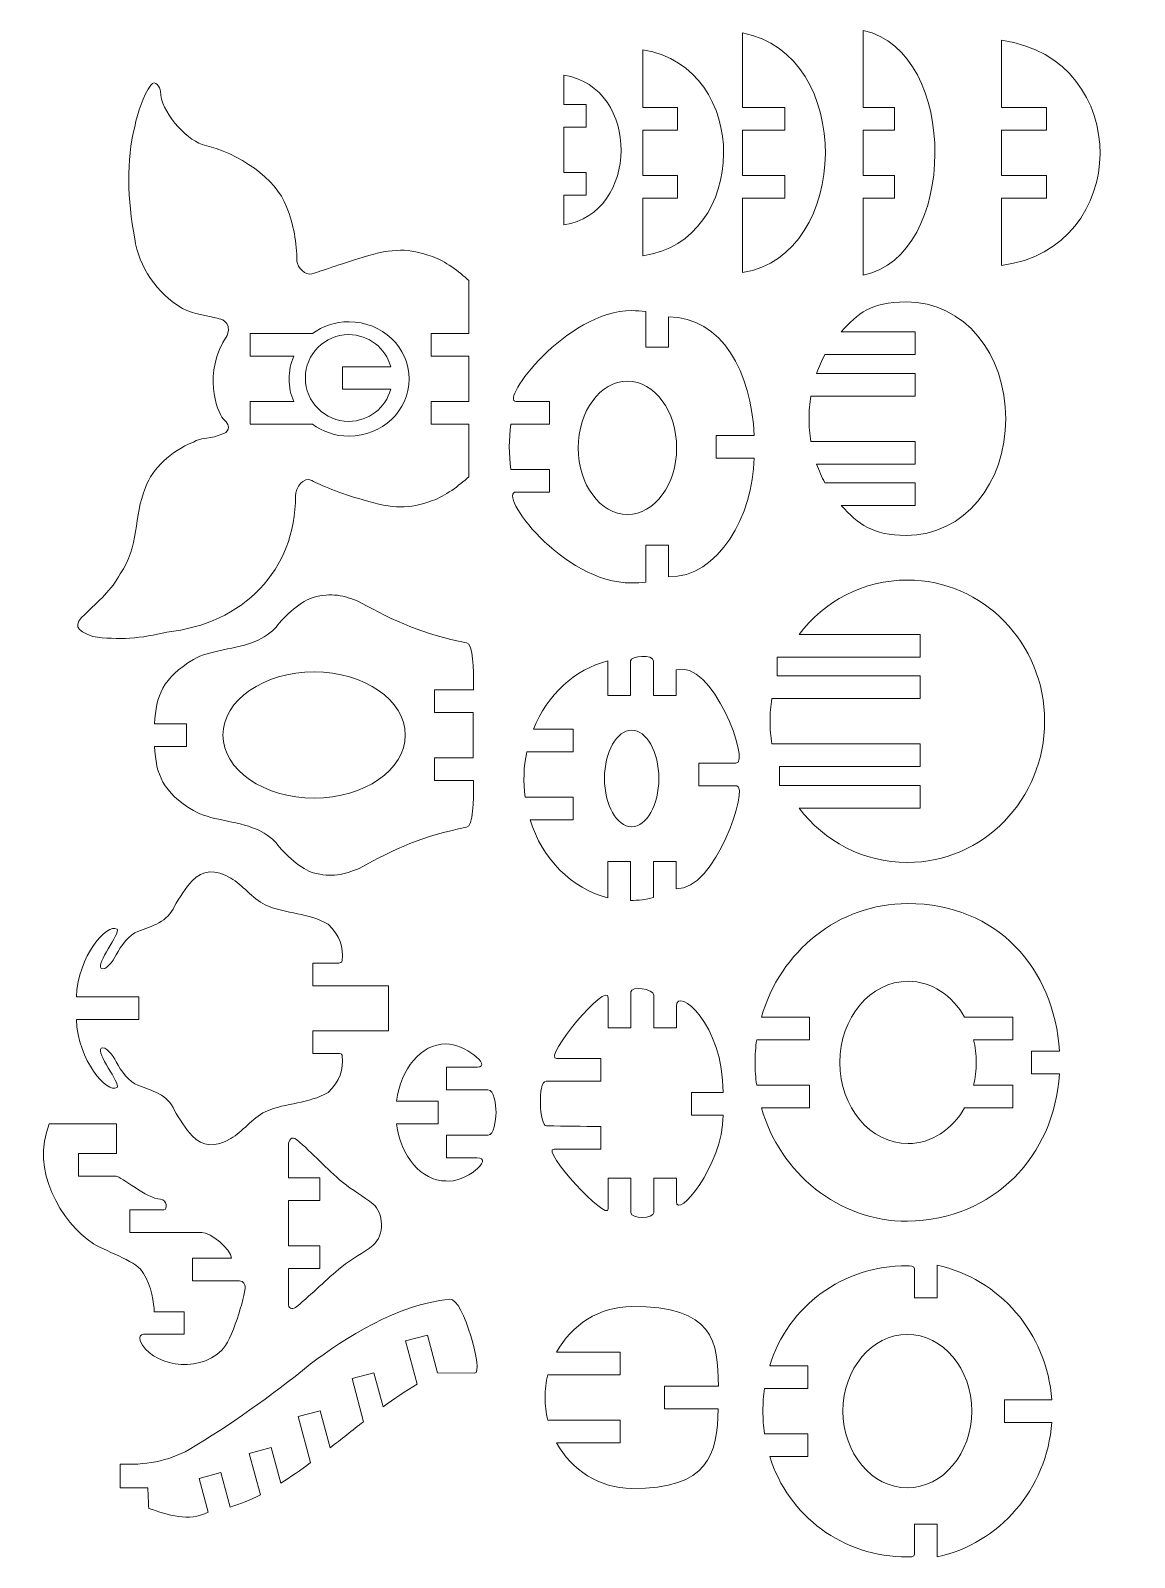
# Model space of a CAD drawing. Header units: inches. Extents: x 53 to 248, y 190 to 460.
import ezdxf

# ---------------------------------------------------------------- set-up
doc = ezdxf.new("R2010")
doc.units = ezdxf.units.IN
doc.header["$MEASUREMENT"] = 0
doc.layers.add('Capa 1', color=7, linetype='Continuous')

msp = doc.modelspace()

# ---------------------------------------------------------------- linework, layer by layer
at = {"layer": 'Capa 1', "lineweight": 20}
for points, knots in [([(178.5, 416.8), (197.77, 419.9), (198.25, 455.54), (178.5, 459.12), (178.5, 459.12), (178.5, 445.95), (178.5, 445.95), (178.5, 445.95), (185.96, 445.95), (185.96, 445.95), (185.96, 445.95), (185.96, 441.95), (185.96, 441.95), (185.96, 441.95), (178.5, 441.95), (178.5, 441.95), (178.5, 441.95), (178.5, 433.96), (178.5, 433.96), (178.5, 433.96), (185.96, 433.96), (185.96, 433.96), (185.96, 433.96), (185.96, 429.96), (185.96, 429.96), (185.96, 429.96), (178.5, 429.96), (178.5, 429.96), (178.5, 429.96), (178.5, 416.8), (178.5, 416.8), (178.5, 416.8), (178.5, 416.8), (178.5, 416.8)], [0, 0, 0, 0, 1, 1, 1, 2, 2, 2, 3, 3, 3, 4, 4, 4, 5, 5, 5, 6, 6, 6, 7, 7, 7, 8, 8, 8, 9, 9, 9, 10, 10, 10, 11, 11, 11, 11]), ([(199.83, 416.37), (216.49, 419.54), (216.9, 455.9), (199.83, 459.55), (199.83, 459.55), (199.83, 445.95), (199.83, 445.95), (199.83, 445.95), (205.32, 445.95), (205.32, 445.95), (205.32, 445.95), (205.32, 441.95), (205.32, 441.95), (205.32, 441.95), (199.83, 441.95), (199.83, 441.95), (199.83, 441.95), (199.83, 433.96), (199.83, 433.96), (199.83, 433.96), (205.32, 433.96), (205.32, 433.96), (205.32, 433.96), (205.32, 429.96), (205.32, 429.96), (205.32, 429.96), (199.83, 429.96), (199.83, 429.96), (199.83, 429.96), (199.83, 416.37), (199.83, 416.37), (199.83, 416.37), (199.83, 416.37), (199.83, 416.37)], [0, 0, 0, 0, 1, 1, 1, 2, 2, 2, 3, 3, 3, 4, 4, 4, 5, 5, 5, 6, 6, 6, 7, 7, 7, 8, 8, 8, 9, 9, 9, 10, 10, 10, 11, 11, 11, 11]), ([(160.93, 419.77), (179.63, 422.34), (180.2, 453.07), (160.93, 456.14), (160.93, 456.14), (160.93, 445.95), (160.93, 445.95), (160.93, 445.95), (167.02, 445.95), (167.02, 445.95), (167.02, 445.95), (167.02, 441.95), (167.02, 441.95), (167.02, 441.95), (160.93, 441.95), (160.93, 441.95), (160.93, 441.95), (160.93, 433.96), (160.93, 433.96), (160.93, 433.96), (167.02, 433.96), (167.02, 433.96), (167.02, 433.96), (167.02, 429.96), (167.02, 429.96), (167.02, 429.96), (160.93, 429.96), (160.93, 429.96), (160.93, 429.96), (160.93, 419.77), (160.93, 419.77), (160.93, 419.77), (160.93, 419.77), (160.93, 419.77)], [0, 0, 0, 0, 1, 1, 1, 2, 2, 2, 3, 3, 3, 4, 4, 4, 5, 5, 5, 6, 6, 6, 7, 7, 7, 8, 8, 8, 9, 9, 9, 10, 10, 10, 11, 11, 11, 11]), ([(224.25, 418.07), (247.12, 420.99), (247.69, 454.48), (224.25, 457.84), (224.25, 457.84), (224.25, 445.96), (224.25, 445.96), (224.25, 445.96), (232.17, 445.96), (232.17, 445.96), (232.17, 445.96), (232.17, 441.96), (232.17, 441.96), (232.17, 441.96), (224.25, 441.96), (224.25, 441.96), (224.25, 441.96), (224.25, 433.95), (224.25, 433.95), (224.25, 433.95), (232.17, 433.95), (232.17, 433.95), (232.17, 433.95), (232.17, 429.95), (232.17, 429.95), (232.17, 429.95), (224.25, 429.95), (224.25, 429.95), (224.25, 429.95), (224.25, 418.07), (224.25, 418.07), (224.25, 418.07), (224.25, 418.07), (224.25, 418.07)], [0, 0, 0, 0, 1, 1, 1, 2, 2, 2, 3, 3, 3, 4, 4, 4, 5, 5, 5, 6, 6, 6, 7, 7, 7, 8, 8, 8, 9, 9, 9, 10, 10, 10, 11, 11, 11, 11]), ([(99.87, 418.8), (99.89, 417.72), (101.46, 416.22), (102.47, 416.55), (103.88, 416.98), (107.46, 418.27), (111.54, 419.51), (116.98, 421.17), (119.56, 421.1), (123.77, 419.63), (125.99, 418.85), (128.51, 416.98), (130.2, 415.4), (130.2, 412.63), (130.2, 409.86), (130.2, 407.09), (130.2, 407.09), (130.2, 406.01), (130.2, 406.01), (130.2, 406.01), (123.53, 406.01), (123.53, 406.01), (123.53, 406.01), (123.53, 402.01), (123.53, 402.01), (123.53, 402.01), (130.2, 402.01), (130.2, 402.01), (130.2, 402.01), (130.2, 394.01), (130.2, 394.01), (130.2, 394.01), (123.53, 394.01), (123.53, 394.01), (123.53, 394.01), (123.53, 390.01), (123.53, 390.01), (123.53, 390.01), (130.2, 390.01), (130.2, 390.01), (130.2, 390.01), (130.2, 389.06), (130.2, 389.06), (130.2, 386.29), (130.2, 383.52), (130.2, 380.75), (128.51, 379.17), (125.99, 377.3), (123.77, 376.52), (119.56, 375.05), (116.99, 375.01), (111.54, 376.64), (107.48, 377.86), (103.98, 379.22), (102.48, 380.1), (101.04, 380.78), (99.56, 378.84), (99.62, 377.35), (99.67, 364.27), (90.38, 354.7), (76.88, 353.31), (72.62, 352.19), (68.2, 351.85), (63.86, 352.52), (60.75, 353.64), (60.39, 354.63), (62.45, 356.44), (64.75, 358.64), (67.21, 360.84), (68.69, 363.58), (72.03, 368.31), (71.03, 373.71), (73.12, 378.87), (74.45, 382.24), (77.51, 385.22), (81.59, 386.87), (82.87, 387.77), (84.97, 387.38), (86.6, 388.28), (87.63, 388.49), (88.48, 389.48), (86.86, 390.94), (85.72, 392.4), (83.14, 399), (87.54, 405.69), (88.53, 408.37), (86.03, 408.66), (86.03, 408.66), (83.92, 409.26), (81.69, 409.39), (79.69, 410.46), (75.15, 413.08), (71.94, 417.89), (71.23, 422.78), (69.96, 429.76), (69.75, 436.58), (71.23, 442.54), (71.71, 445.16), (72.81, 448.04), (74.06, 449.91), (74.87, 450.99), (75.75, 449.45), (75.78, 448.82), (75.79, 445.3), (80.08, 440.52), (83.15, 439.41), (89.84, 437.86), (96.06, 433.42), (98.05, 428.43), (99.28, 425.22), (99.86, 422.09), (99.87, 418.8), (99.87, 418.8), (99.87, 418.8), (99.87, 418.8)], [0, 0, 0, 0, 1, 1, 1, 2, 2, 2, 3, 3, 3, 4, 4, 4, 5, 5, 5, 6, 6, 6, 7, 7, 7, 8, 8, 8, 9, 9, 9, 10, 10, 10, 11, 11, 11, 12, 12, 12, 13, 13, 13, 14, 14, 14, 15, 15, 15, 16, 16, 16, 17, 17, 17, 18, 18, 18, 19, 19, 19, 20, 20, 20, 21, 21, 21, 22, 22, 22, 23, 23, 23, 24, 24, 24, 25, 25, 25, 26, 26, 26, 27, 27, 27, 28, 28, 28, 29, 29, 29, 30, 30, 30, 31, 31, 31, 32, 32, 32, 33, 33, 33, 34, 34, 34, 35, 35, 35, 36, 36, 36, 37, 37, 37, 38, 38, 38, 38]), ([(146.98, 425.25), (160.28, 427.19), (160.61, 449.45), (146.98, 451.69), (146.98, 451.69), (146.98, 446.48), (146.98, 446.48), (146.98, 446.48), (150.92, 446.48), (150.92, 446.48), (150.92, 446.48), (150.92, 442.48), (150.92, 442.48), (150.92, 442.48), (146.98, 442.48), (146.98, 442.48), (146.98, 442.48), (146.98, 434.46), (146.98, 434.46), (146.98, 434.46), (150.92, 434.46), (150.92, 434.46), (150.92, 434.46), (150.92, 430.46), (150.92, 430.46), (150.92, 430.46), (146.98, 430.46), (146.98, 430.46), (146.98, 430.46), (146.98, 425.25), (146.98, 425.25), (146.98, 425.25), (146.98, 425.25), (146.98, 425.25)], [0, 0, 0, 0, 1, 1, 1, 2, 2, 2, 3, 3, 3, 4, 4, 4, 5, 5, 5, 6, 6, 6, 7, 7, 7, 8, 8, 8, 9, 9, 9, 10, 10, 10, 11, 11, 11, 11]), ([(137.64, 390.03), (137.64, 390.03), (144.42, 390.03), (144.42, 390.03), (144.42, 390.03), (144.42, 394.03), (144.42, 394.03), (144.42, 394.03), (138.57, 394.03), (138.57, 394.03), (135.51, 394.03), (147.36, 410.08), (158.98, 410.08), (159.81, 410.08), (160.63, 410.03), (161.43, 409.93), (161.43, 409.93), (161.43, 403.61), (161.43, 403.61), (161.43, 403.61), (165.43, 403.61), (165.43, 403.61), (165.43, 403.61), (165.43, 409), (165.43, 409), (174.86, 408.95), (180.13, 399.11), (180.56, 388.03), (180.56, 388.03), (173.87, 388.03), (173.87, 388.03), (173.87, 388.03), (173.87, 384.03), (173.87, 384.03), (173.87, 384.03), (180.56, 384.03), (180.56, 384.03), (180.45, 374.13), (174.23, 362.8), (165.43, 363.07), (165.43, 363.07), (165.43, 368.65), (165.43, 368.65), (165.43, 368.65), (161.43, 368.65), (161.43, 368.65), (161.43, 368.65), (161.43, 362.14), (161.43, 362.14), (160.63, 362.04), (159.81, 361.98), (158.98, 361.98), (146.58, 361.98), (135.04, 378.04), (138.57, 378.04), (138.57, 378.04), (144.42, 378.04), (144.42, 378.04), (144.42, 378.04), (144.42, 382.04), (144.42, 382.04), (144.42, 382.04), (137.64, 382.04), (137.64, 382.04), (137.24, 384.68), (137.24, 387.39), (137.64, 390.03), (137.64, 390.03), (137.64, 390.03), (137.64, 390.03)], [0, 0, 0, 0, 1, 1, 1, 2, 2, 2, 3, 3, 3, 4, 4, 4, 5, 5, 5, 6, 6, 6, 7, 7, 7, 8, 8, 8, 9, 9, 9, 10, 10, 10, 11, 11, 11, 12, 12, 12, 13, 13, 13, 14, 14, 14, 15, 15, 15, 16, 16, 16, 17, 17, 17, 18, 18, 18, 19, 19, 19, 20, 20, 20, 21, 21, 21, 22, 22, 22, 23, 23, 23, 23]), ([(190.25, 390.99), (190.25, 392.36), (190.36, 393.69), (190.57, 394.99), (196.71, 394.99), (202.84, 394.99), (208.98, 394.99), (208.98, 396.32), (208.98, 397.65), (208.98, 398.99), (203.18, 398.99), (197.38, 398.99), (191.58, 398.99), (191.99, 400.16), (192.49, 401.27), (193.06, 402.32), (198.37, 402.32), (203.67, 402.32), (208.98, 402.32), (208.98, 403.65), (208.98, 404.99), (208.98, 406.32), (204.63, 406.32), (200.27, 406.32), (195.92, 406.32), (198.96, 409.61), (201.09, 411.61), (207.37, 411.61), (217.76, 411.61), (224.96, 402.37), (224.96, 390.99), (224.96, 379.6), (217.69, 370.37), (207.37, 370.37), (201.48, 370.37), (198.96, 372.37), (195.92, 375.66), (200.27, 375.66), (204.63, 375.66), (208.98, 375.66), (208.98, 376.99), (208.98, 378.32), (208.98, 379.66), (203.67, 379.66), (198.37, 379.66), (193.06, 379.66), (192.49, 380.71), (191.99, 381.82), (191.58, 382.99), (197.38, 382.99), (203.18, 382.99), (208.98, 382.99), (208.98, 384.33), (208.98, 385.66), (208.98, 386.99), (202.84, 386.99), (196.71, 386.99), (190.57, 386.99), (190.36, 388.28), (190.25, 389.62), (190.25, 390.99), (190.25, 390.99), (190.25, 390.99), (190.25, 390.99)], [0, 0, 0, 0, 1, 1, 1, 2, 2, 2, 3, 3, 3, 4, 4, 4, 5, 5, 5, 6, 6, 6, 7, 7, 7, 8, 8, 8, 9, 9, 9, 10, 10, 10, 11, 11, 11, 12, 12, 12, 13, 13, 13, 14, 14, 14, 15, 15, 15, 16, 16, 16, 17, 17, 17, 18, 18, 18, 19, 19, 19, 20, 20, 20, 21, 21, 21, 21]), ([(98.47, 398.01), (98.47, 399.43), (98.78, 400.78), (99.33, 402.01), (99.33, 402.01), (91.62, 402.01), (91.62, 402.01), (91.62, 402.01), (91.62, 406.01), (91.62, 406.01), (91.62, 406.01), (102.59, 406.01), (102.59, 406.01), (104.39, 407.33), (106.63, 408.11), (109.07, 408.11), (114.92, 408.11), (119.67, 403.59), (119.67, 398.01), (119.67, 392.43), (114.92, 387.91), (109.07, 387.91), (106.63, 387.91), (104.38, 388.7), (102.59, 390.01), (102.59, 390.01), (91.62, 390.01), (91.62, 390.01), (91.62, 390.01), (91.62, 394.01), (91.62, 394.01), (91.62, 394.01), (99.33, 394.01), (99.33, 394.01), (98.78, 395.24), (98.47, 396.59), (98.47, 398.01), (98.47, 398.01), (98.47, 398.01), (98.47, 398.01)], [0, 0, 0, 0, 1, 1, 1, 2, 2, 2, 3, 3, 3, 4, 4, 4, 5, 5, 5, 6, 6, 6, 7, 7, 7, 8, 8, 8, 9, 9, 9, 10, 10, 10, 11, 11, 11, 12, 12, 12, 13, 13, 13, 13]), ([(101.35, 398.18), (101.35, 402.41), (104.78, 405.84), (109.01, 405.84), (112.55, 405.84), (115.53, 403.44), (116.41, 400.18), (116.41, 400.18), (107.93, 400.18), (107.93, 400.18), (107.93, 400.18), (107.93, 396.18), (107.93, 396.18), (107.93, 396.18), (116.41, 396.18), (116.41, 396.18), (115.53, 392.92), (112.55, 390.52), (109.01, 390.52), (104.78, 390.52), (101.35, 393.95), (101.35, 398.18), (101.35, 398.18), (101.35, 398.18), (101.35, 398.18)], [0, 0, 0, 0, 1, 1, 1, 2, 2, 2, 3, 3, 3, 4, 4, 4, 5, 5, 5, 6, 6, 6, 7, 7, 7, 8, 8, 8, 8]), ([(149.52, 385.83), (149.52, 392.33), (153.41, 397.6), (158.2, 397.6), (162.99, 397.6), (166.88, 392.33), (166.88, 385.83), (166.88, 379.34), (162.99, 374.07), (158.2, 374.07), (153.41, 374.07), (149.52, 379.34), (149.52, 385.83), (149.52, 385.83), (149.52, 385.83), (149.52, 385.83)], [0, 0, 0, 0, 1, 1, 1, 2, 2, 2, 3, 3, 3, 4, 4, 4, 5, 5, 5, 5]), ([(183.37, 337.56), (183.37, 338.92), (183.48, 340.25), (183.68, 341.55), (183.68, 341.55), (209.88, 341.55), (209.88, 341.55), (209.88, 341.55), (209.88, 345.55), (209.88, 345.55), (209.88, 345.55), (184.64, 345.55), (184.64, 345.55), (184.64, 345.55), (184.64, 348.89), (184.64, 348.89), (184.64, 348.89), (209.88, 348.89), (209.88, 348.89), (209.88, 348.89), (209.88, 352.89), (209.88, 352.89), (209.88, 352.89), (188.49, 352.89), (188.49, 352.89), (192.92, 358.74), (199.84, 362.5), (207.6, 362.5), (220.99, 362.5), (231.84, 351.33), (231.84, 337.56), (231.84, 323.78), (220.99, 312.61), (207.6, 312.61), (199.84, 312.61), (192.92, 316.38), (188.49, 322.23), (188.49, 322.23), (209.88, 322.23), (209.88, 322.23), (209.88, 322.23), (209.88, 326.23), (209.88, 326.23), (209.88, 326.23), (185.01, 326.23), (185.01, 326.23), (185.01, 326.23), (185.01, 329.56), (185.01, 329.56), (185.01, 329.56), (209.88, 329.56), (209.88, 329.56), (209.88, 329.56), (209.88, 333.56), (209.88, 333.56), (209.88, 333.56), (183.68, 333.56), (183.68, 333.56), (183.47, 334.86), (183.37, 336.2), (183.37, 337.56), (183.37, 337.56), (183.37, 337.56), (183.37, 337.56)], [0, 0, 0, 0, 1, 1, 1, 2, 2, 2, 3, 3, 3, 4, 4, 4, 5, 5, 5, 6, 6, 6, 7, 7, 7, 8, 8, 8, 9, 9, 9, 10, 10, 10, 11, 11, 11, 12, 12, 12, 13, 13, 13, 14, 14, 14, 15, 15, 15, 16, 16, 16, 17, 17, 17, 18, 18, 18, 19, 19, 19, 20, 20, 20, 21, 21, 21, 21]), ([(130.96, 335.12), (130.96, 335.12), (130.99, 331.12), (130.99, 331.12), (130.99, 331.12), (124.16, 331.12), (124.16, 331.12), (124.16, 331.12), (124.16, 327.12), (124.16, 327.12), (124.16, 327.12), (131.03, 327.12), (131.03, 327.12), (131.03, 327.12), (131.03, 326.21), (131.03, 326.21), (131.01, 323.84), (131.06, 318.95), (129.78, 318.84), (122.06, 317.28), (117.24, 315.1), (110.85, 311.58), (108.17, 310.46), (106, 309.91), (102.72, 310.81), (100.89, 311.29), (97.55, 314.11), (96.2, 316.06), (95.63, 316.81), (93.63, 318.15), (92.73, 318.48), (89.1, 320.04), (84.38, 320.09), (81.6, 321.77), (76.19, 325.05), (74.96, 328.15), (74.75, 333.12), (74.75, 333.12), (80.36, 333.12), (80.36, 333.12), (80.36, 333.12), (80.36, 337.12), (80.36, 337.12), (80.36, 337.12), (74.75, 337.12), (74.75, 337.12), (74.96, 342.09), (76.19, 345.19), (81.6, 348.47), (84.38, 350.16), (89.1, 350.2), (92.73, 351.76), (93.63, 352.09), (95.63, 353.43), (96.2, 354.19), (97.55, 356.13), (100.89, 358.95), (102.72, 359.43), (106, 360.33), (108.17, 359.78), (110.85, 358.66), (117.24, 355.14), (122.06, 352.96), (129.78, 351.4), (131.06, 351.29), (131.01, 346.4), (131.03, 344.03), (131.03, 344.03), (131.03, 343.12), (131.03, 343.12), (131.03, 343.12), (124.16, 343.12), (124.16, 343.12), (124.16, 343.12), (124.16, 339.12), (124.16, 339.12), (124.16, 339.12), (130.99, 339.12), (130.99, 339.12), (130.99, 339.12), (130.96, 335.12), (130.96, 335.12), (130.96, 335.12), (130.96, 335.12), (130.96, 335.12)], [0, 0, 0, 0, 1, 1, 1, 2, 2, 2, 3, 3, 3, 4, 4, 4, 5, 5, 5, 6, 6, 6, 7, 7, 7, 8, 8, 8, 9, 9, 9, 10, 10, 10, 11, 11, 11, 12, 12, 12, 13, 13, 13, 14, 14, 14, 15, 15, 15, 16, 16, 16, 17, 17, 17, 18, 18, 18, 19, 19, 19, 20, 20, 20, 21, 21, 21, 22, 22, 22, 23, 23, 23, 24, 24, 24, 25, 25, 25, 26, 26, 26, 27, 27, 27, 28, 28, 28, 28]), ([(140.42, 332.15), (140.42, 332.15), (148.63, 332.15), (148.63, 332.15), (148.63, 332.15), (148.63, 336.15), (148.63, 336.15), (148.63, 336.15), (141.62, 336.15), (141.62, 336.15), (144.04, 342.21), (148.88, 346.75), (154.73, 348.2), (154.73, 348.2), (154.73, 342.09), (154.73, 342.09), (154.73, 342.09), (158.73, 342.09), (158.73, 342.09), (158.73, 342.09), (158.73, 348.22), (158.73, 348.22), (158.73, 349.03), (162.78, 349.5), (162.78, 348.19), (162.78, 348.19), (162.78, 342.09), (162.78, 342.09), (162.78, 342.09), (166.78, 342.09), (166.78, 342.09), (166.78, 342.09), (166.78, 346.63), (166.78, 346.63), (173.19, 348.67), (179.95, 330.15), (177.36, 330.15), (177.36, 330.15), (170.8, 330.15), (170.8, 330.15), (170.8, 330.15), (170.8, 326.15), (170.8, 326.15), (170.8, 326.15), (177.5, 326.15), (177.5, 326.15), (179.69, 326.15), (173.79, 307.64), (166.78, 307.96), (166.78, 307.96), (166.78, 312.76), (166.78, 312.76), (166.78, 312.76), (162.78, 312.76), (162.78, 312.76), (162.78, 312.76), (162.78, 306.4), (162.78, 306.4), (161.48, 306.07), (160.12, 305.9), (158.73, 305.9), (158.73, 305.9), (158.73, 312.76), (158.73, 312.76), (158.73, 312.76), (154.73, 312.76), (154.73, 312.76), (154.73, 312.76), (154.73, 306.39), (154.73, 306.39), (148.34, 307.96), (143.16, 313.24), (141.01, 320.16), (141.01, 320.16), (148.63, 320.16), (148.63, 320.16), (148.63, 320.16), (148.63, 324.16), (148.63, 324.16), (148.63, 324.16), (140.13, 324.16), (140.13, 324.16), (139.79, 326.81), (139.88, 329.53), (140.42, 332.15), (140.42, 332.15), (140.42, 332.15), (140.42, 332.15)], [0, 0, 0, 0, 1, 1, 1, 2, 2, 2, 3, 3, 3, 4, 4, 4, 5, 5, 5, 6, 6, 6, 7, 7, 7, 8, 8, 8, 9, 9, 9, 10, 10, 10, 11, 11, 11, 12, 12, 12, 13, 13, 13, 14, 14, 14, 15, 15, 15, 16, 16, 16, 17, 17, 17, 18, 18, 18, 19, 19, 19, 20, 20, 20, 21, 21, 21, 22, 22, 22, 23, 23, 23, 24, 24, 24, 25, 25, 25, 26, 26, 26, 27, 27, 27, 28, 28, 28, 29, 29, 29, 29]), ([(86.8, 335.12), (86.8, 341.27), (94, 346.26), (102.89, 346.26), (111.78, 346.26), (118.99, 341.27), (118.99, 335.12), (118.99, 328.97), (111.78, 323.99), (102.89, 323.99), (94, 323.99), (86.8, 328.97), (86.8, 335.12), (86.8, 335.12), (86.8, 335.12), (86.8, 335.12)], [0, 0, 0, 0, 1, 1, 1, 2, 2, 2, 3, 3, 3, 4, 4, 4, 5, 5, 5, 5]), ([(154.15, 327.45), (154.15, 332.16), (156.3, 335.98), (158.95, 335.98), (161.6, 335.98), (163.74, 332.16), (163.74, 327.45), (163.74, 322.75), (161.6, 318.93), (158.95, 318.93), (156.3, 318.93), (154.15, 322.75), (154.15, 327.45), (154.15, 327.45), (154.15, 327.45), (154.15, 327.45)], [0, 0, 0, 0, 1, 1, 1, 2, 2, 2, 3, 3, 3, 4, 4, 4, 5, 5, 5, 5]), ([(116.01, 286.86), (116.01, 286.86), (116.01, 290.85), (116.01, 290.85), (116.01, 290.85), (102.68, 290.85), (102.68, 290.85), (102.68, 290.85), (102.68, 294.85), (102.68, 294.85), (104.21, 294.85), (105.74, 294.85), (107.28, 294.85), (107.5, 294.85), (107.8, 294.98), (107.86, 295.28), (108.04, 297.65), (107.52, 299.72), (105.35, 301.71), (101.82, 303.77), (98.17, 303.44), (94.25, 305.11), (91.92, 306.27), (90.27, 308.71), (88.18, 309.86), (85.53, 311.44), (83.19, 311.33), (81.39, 309.35), (80.33, 308.35), (79.01, 306.23), (78.26, 304.88), (77.11, 302.11), (74.22, 301.37), (71.79, 300.45), (70.31, 299.94), (68.72, 297.81), (67.98, 296.33), (67.37, 295.15), (66.05, 293.41), (65.32, 293.91), (64.31, 294.74), (68.71, 300.05), (68.13, 300.84), (66.31, 301.92), (61.25, 296.13), (60.93, 288.86), (61.32, 288.86), (61.72, 288.86), (62.11, 288.86), (62.11, 288.86), (71.96, 288.86), (71.96, 288.86), (71.96, 288.86), (71.96, 284.86), (71.96, 284.86), (68.29, 284.86), (64.61, 284.86), (60.93, 284.86), (61.25, 277.59), (66.31, 271.79), (68.13, 272.87), (68.71, 273.67), (64.31, 278.98), (65.32, 279.81), (66.05, 280.31), (67.37, 278.56), (67.98, 277.39), (68.72, 275.9), (70.31, 273.78), (71.79, 273.26), (74.22, 272.34), (77.11, 271.61), (78.26, 268.84), (79.01, 267.49), (80.33, 265.36), (81.39, 264.36), (83.19, 262.38), (85.53, 262.28), (88.18, 263.85), (90.27, 265), (91.92, 267.45), (94.25, 268.6), (98.17, 270.27), (101.82, 269.95), (105.35, 272.01), (107.52, 274), (108.04, 276.06), (107.86, 278.44), (107.85, 278.66), (107.76, 278.86), (107.36, 278.86), (107.36, 278.86), (102.68, 278.86), (102.68, 278.86), (102.68, 278.86), (102.68, 282.86), (102.68, 282.86), (102.68, 282.86), (116.01, 282.86), (116.01, 282.86), (116.01, 282.86), (116.01, 286.86), (116.01, 286.86), (116.01, 286.86), (116.01, 286.86), (116.01, 286.86)], [0, 0, 0, 0, 1, 1, 1, 2, 2, 2, 3, 3, 3, 4, 4, 4, 5, 5, 5, 6, 6, 6, 7, 7, 7, 8, 8, 8, 9, 9, 9, 10, 10, 10, 11, 11, 11, 12, 12, 12, 13, 13, 13, 14, 14, 14, 15, 15, 15, 16, 16, 16, 17, 17, 17, 18, 18, 18, 19, 19, 19, 20, 20, 20, 21, 21, 21, 22, 22, 22, 23, 23, 23, 24, 24, 24, 25, 25, 25, 26, 26, 26, 27, 27, 27, 28, 28, 28, 29, 29, 29, 30, 30, 30, 31, 31, 31, 32, 32, 32, 33, 33, 33, 34, 34, 34, 35, 35, 35, 35]), ([(180.73, 277.3), (180.73, 278.66), (180.83, 279.99), (181.01, 281.3), (181.01, 281.3), (190.33, 281.3), (190.33, 281.3), (190.33, 281.3), (190.33, 285.3), (190.33, 285.3), (190.33, 285.3), (181.85, 285.3), (181.85, 285.3), (185.15, 296.89), (195.45, 305.36), (207.64, 305.36), (223.57, 305.36), (233.49, 293.86), (234.47, 279.3), (234.47, 279.3), (229.49, 279.3), (229.49, 279.3), (229.49, 279.3), (229.49, 275.3), (229.49, 275.3), (229.49, 275.3), (234.47, 275.3), (234.47, 275.3), (233.49, 260.74), (222.95, 249.56), (207.64, 249.25), (195.45, 249.25), (185.15, 257.71), (181.85, 269.3), (181.85, 269.3), (190.33, 269.3), (190.33, 269.3), (190.33, 269.3), (190.33, 273.3), (190.33, 273.3), (190.33, 273.3), (181.01, 273.3), (181.01, 273.3), (180.83, 274.61), (180.73, 275.94), (180.73, 277.3), (180.73, 277.3), (180.73, 277.3), (180.73, 277.3)], [0, 0, 0, 0, 1, 1, 1, 2, 2, 2, 3, 3, 3, 4, 4, 4, 5, 5, 5, 6, 6, 6, 7, 7, 7, 8, 8, 8, 9, 9, 9, 10, 10, 10, 11, 11, 11, 12, 12, 12, 13, 13, 13, 14, 14, 14, 15, 15, 15, 16, 16, 16, 16]), ([(143.84, 273.98), (147.3, 273.98), (150.02, 273.98), (153.49, 273.98), (153.49, 275.32), (153.49, 276.65), (153.49, 277.98), (150.37, 277.98), (148.8, 277.98), (145.69, 277.98), (143.12, 277.98), (154.8, 291.97), (154.8, 288.7), (154.8, 286.8), (154.8, 285.29), (154.8, 283.39), (156.14, 283.39), (157.47, 283.39), (158.8, 283.39), (158.8, 285.51), (158.8, 287.63), (158.8, 289.75), (158.8, 290.8), (162.85, 290.36), (162.85, 289.17), (162.85, 287.24), (162.85, 285.32), (162.85, 283.39), (164.18, 283.39), (165.52, 283.39), (166.85, 283.39), (166.85, 284.67), (166.85, 285.96), (166.85, 287.24), (166.85, 290.8), (175.23, 284.03), (175.07, 271.99), (173.2, 271.99), (171.34, 271.99), (169.48, 271.99), (169.48, 270.65), (169.48, 269.32), (169.48, 267.99), (171.34, 267.99), (173.2, 267.99), (175.07, 267.99), (175.08, 258.92), (166.85, 249.47), (166.85, 252.73), (166.85, 254.11), (166.85, 255.5), (166.85, 256.88), (165.52, 256.88), (164.18, 256.88), (162.85, 256.88), (162.85, 254.86), (162.85, 252.83), (162.85, 250.8), (162.85, 249.71), (158.8, 249.56), (158.8, 250.81), (158.8, 253.03), (158.8, 254.66), (158.8, 256.88), (157.47, 256.88), (156.14, 256.88), (154.8, 256.88), (154.8, 254.88), (154.8, 253.47), (154.8, 251.47), (154.8, 248.88), (142.75, 261.99), (145.24, 261.99), (148.35, 261.99), (150.37, 261.99), (153.49, 261.99), (153.49, 263.32), (153.49, 264.66), (153.49, 265.99), (150.02, 265.99), (147.39, 266.08), (143.92, 266.08), (142.66, 266.08), (142.3, 273.98), (143.84, 273.98), (143.84, 273.98), (143.84, 273.98), (143.84, 273.98)], [0, 0, 0, 0, 1, 1, 1, 2, 2, 2, 3, 3, 3, 4, 4, 4, 5, 5, 5, 6, 6, 6, 7, 7, 7, 8, 8, 8, 9, 9, 9, 10, 10, 10, 11, 11, 11, 12, 12, 12, 13, 13, 13, 14, 14, 14, 15, 15, 15, 16, 16, 16, 17, 17, 17, 18, 18, 18, 19, 19, 19, 20, 20, 20, 21, 21, 21, 22, 22, 22, 23, 23, 23, 24, 24, 24, 25, 25, 25, 26, 26, 26, 27, 27, 27, 28, 28, 28, 29, 29, 29, 29]), ([(195.68, 277.3), (195.68, 285.21), (201.07, 291.63), (207.72, 291.63), (211.89, 291.63), (215.56, 289.12), (217.72, 285.3), (217.72, 285.3), (226.25, 285.3), (226.25, 285.3), (226.25, 285.3), (226.25, 281.3), (226.25, 281.3), (226.25, 281.3), (219.29, 281.3), (219.29, 281.3), (219.6, 280.03), (219.77, 278.69), (219.77, 277.3), (219.77, 275.91), (219.6, 274.57), (219.29, 273.3), (219.29, 273.3), (226.25, 273.3), (226.25, 273.3), (226.25, 273.3), (226.25, 269.3), (226.25, 269.3), (226.25, 269.3), (217.72, 269.3), (217.72, 269.3), (215.56, 265.48), (211.89, 262.97), (207.72, 262.97), (201.07, 262.97), (195.68, 269.39), (195.68, 277.3), (195.68, 277.3), (195.68, 277.3), (195.68, 277.3)], [0, 0, 0, 0, 1, 1, 1, 2, 2, 2, 3, 3, 3, 4, 4, 4, 5, 5, 5, 6, 6, 6, 7, 7, 7, 8, 8, 8, 9, 9, 9, 10, 10, 10, 11, 11, 11, 12, 12, 12, 13, 13, 13, 13]), ([(117.45, 270.44), (118.14, 276.18), (121.79, 280.57), (126.17, 280.57), (129.29, 280.64), (134.38, 276.65), (131.76, 276.47), (131.76, 276.47), (126.26, 276.47), (126.26, 276.47), (126.26, 276.47), (126.26, 272.47), (126.26, 272.47), (126.26, 272.47), (126.87, 272.47), (126.87, 272.47), (126.87, 272.47), (126.87, 272.46), (126.87, 272.46), (129.42, 272.46), (131.03, 272.46), (133.58, 272.46), (134.64, 272.46), (135.01, 269.86), (135.01, 268.46), (135.01, 267.06), (134.57, 264.46), (133.62, 264.46), (131.07, 264.46), (129.42, 264.46), (126.87, 264.46), (126.87, 264.46), (126.87, 264.46), (126.87, 264.46), (126.87, 264.46), (126.26, 264.46), (126.26, 264.46), (126.26, 264.46), (126.26, 260.46), (126.26, 260.46), (126.26, 260.46), (131.62, 260.46), (131.62, 260.46), (134.86, 260.41), (129.42, 255.85), (126.17, 256.36), (121.8, 256.36), (118.16, 260.72), (117.46, 266.44), (117.46, 266.44), (124.77, 266.44), (124.77, 266.44), (124.77, 266.44), (124.77, 270.44), (124.77, 270.44), (124.77, 270.44), (117.45, 270.44), (117.45, 270.44), (117.45, 270.44), (117.45, 270.44), (117.45, 270.44)], [0, 0, 0, 0, 1, 1, 1, 2, 2, 2, 3, 3, 3, 4, 4, 4, 5, 5, 5, 6, 6, 6, 7, 7, 7, 8, 8, 8, 9, 9, 9, 10, 10, 10, 11, 11, 11, 12, 12, 12, 13, 13, 13, 14, 14, 14, 15, 15, 15, 16, 16, 16, 17, 17, 17, 18, 18, 18, 19, 19, 19, 20, 20, 20, 20]), ([(56.16, 266.43), (52.85, 258.41), (58.1, 249.18), (63.96, 245.27), (66.73, 243.66), (71.86, 242.09), (72.8, 240.01), (74.19, 237.97), (74.7, 234.55), (74.65, 233.28), (74.65, 233.28), (79.99, 233.28), (79.99, 233.28), (79.99, 233.28), (79.99, 229.28), (79.99, 229.28), (79.99, 229.28), (72.79, 229.28), (72.79, 229.28), (72.18, 229.28), (72.04, 228.78), (72.19, 228.13), (73.98, 223.98), (82.11, 222.04), (86.6, 226.47), (88.28, 227.96), (90.74, 235.89), (90.74, 237.78), (90.65, 237.91), (90.47, 238.71), (89.71, 238.71), (89.71, 238.71), (81.41, 238.71), (81.41, 238.71), (81.41, 238.71), (81.41, 242.71), (81.41, 242.71), (81.41, 242.71), (88.31, 242.71), (88.31, 242.71), (88.2, 244.35), (84.62, 247.27), (83.07, 247.27), (83.07, 247.27), (70.39, 247.27), (70.39, 247.27), (70.39, 247.27), (70.39, 251.27), (70.39, 251.27), (70.39, 251.27), (76.39, 251.27), (76.39, 251.27), (77.05, 251.27), (76.94, 253.1), (75.8, 253.13), (73.39, 253.21), (68.85, 257.19), (67.94, 257.19), (67.94, 257.19), (61.31, 257.19), (61.31, 257.19), (61.31, 257.19), (61.31, 261.19), (61.31, 261.19), (61.31, 261.19), (68, 261.19), (68, 261.19), (68, 261.19), (68.01, 266.47), (68.01, 266.47), (63.88, 266.45), (60.28, 266.44), (56.16, 266.43), (56.16, 266.43), (56.16, 266.43), (56.16, 266.43)], [0, 0, 0, 0, 1, 1, 1, 2, 2, 2, 3, 3, 3, 4, 4, 4, 5, 5, 5, 6, 6, 6, 7, 7, 7, 8, 8, 8, 9, 9, 9, 10, 10, 10, 11, 11, 11, 12, 12, 12, 13, 13, 13, 14, 14, 14, 15, 15, 15, 16, 16, 16, 17, 17, 17, 18, 18, 18, 19, 19, 19, 20, 20, 20, 21, 21, 21, 22, 22, 22, 23, 23, 23, 24, 24, 24, 25, 25, 25, 25]), ([(113.33, 252.29), (111.55, 253.73), (109.69, 254.67), (107.93, 256.13), (105.1, 258.47), (102.62, 261.33), (99.79, 263.67), (99, 264.34), (98.37, 263.66), (98.36, 262.66), (98.36, 262.66), (98.36, 256.89), (98.36, 256.89), (98.36, 256.89), (103.88, 256.89), (103.88, 256.89), (103.88, 256.89), (103.88, 252.89), (103.88, 252.89), (103.88, 252.89), (98.36, 252.89), (98.36, 252.89), (98.36, 252.89), (98.36, 244.9), (98.36, 244.9), (98.36, 244.9), (103.88, 244.9), (103.88, 244.9), (103.88, 244.9), (103.88, 240.9), (103.88, 240.9), (103.88, 240.9), (98.36, 240.9), (98.36, 240.9), (98.36, 240.9), (98.36, 234.41), (98.36, 234.41), (98.42, 233.73), (99.26, 233.7), (99.85, 234.2), (102.59, 236.47), (105.02, 238.93), (107.77, 241.2), (109.53, 242.66), (111.56, 243.58), (113.33, 245.04), (115.4, 246.75), (115.11, 250.84), (113.33, 252.29), (113.33, 252.29), (113.33, 252.29), (113.33, 252.29)], [0, 0, 0, 0, 1, 1, 1, 2, 2, 2, 3, 3, 3, 4, 4, 4, 5, 5, 5, 6, 6, 6, 7, 7, 7, 8, 8, 8, 9, 9, 9, 10, 10, 10, 11, 11, 11, 12, 12, 12, 13, 13, 13, 14, 14, 14, 15, 15, 15, 16, 16, 16, 17, 17, 17, 17]), ([(182.11, 215.73), (182.11, 217.09), (182.21, 218.42), (182.4, 219.73), (182.4, 219.73), (190.02, 219.73), (190.02, 219.73), (190.02, 219.73), (190.02, 223.73), (190.02, 223.73), (190.02, 223.73), (183.31, 223.73), (183.31, 223.73), (186.6, 234.35), (196.19, 241.39), (207.58, 241.39), (208, 241.39), (208.87, 241.36), (208.87, 240.87), (208.87, 240.87), (208.87, 235.75), (208.87, 235.75), (208.87, 235.75), (212.87, 235.75), (212.87, 235.75), (212.87, 235.75), (212.87, 241.49), (212.87, 241.49), (223.85, 239.13), (232.24, 229.51), (233.1, 217.73), (233.1, 217.73), (224.76, 217.73), (224.76, 217.73), (224.76, 217.73), (224.76, 213.73), (224.76, 213.73), (224.76, 213.73), (233.1, 213.73), (233.1, 213.73), (232.24, 201.95), (223.85, 192.33), (212.87, 189.97), (212.87, 189.97), (212.87, 195.74), (212.87, 195.74), (212.87, 195.74), (208.87, 195.74), (208.87, 195.74), (208.87, 195.74), (208.87, 190.47), (208.87, 190.47), (208.87, 189.87), (208.05, 189.96), (207.64, 189.96), (196.25, 189.96), (186.6, 197.11), (183.31, 207.73), (183.31, 207.73), (190.02, 207.73), (190.02, 207.73), (190.02, 207.73), (190.02, 211.73), (190.02, 211.73), (190.02, 211.73), (182.4, 211.73), (182.4, 211.73), (182.21, 213.04), (182.11, 214.37), (182.11, 215.73), (182.11, 215.73), (182.11, 215.73), (182.11, 215.73)], [0, 0, 0, 0, 1, 1, 1, 2, 2, 2, 3, 3, 3, 4, 4, 4, 5, 5, 5, 6, 6, 6, 7, 7, 7, 8, 8, 8, 9, 9, 9, 10, 10, 10, 11, 11, 11, 12, 12, 12, 13, 13, 13, 14, 14, 14, 15, 15, 15, 16, 16, 16, 17, 17, 17, 18, 18, 18, 19, 19, 19, 20, 20, 20, 21, 21, 21, 22, 22, 22, 23, 23, 23, 24, 24, 24, 24]), ([(68.69, 206.37), (68.69, 204.96), (68.69, 203.55), (68.69, 202.14), (70.31, 202.14), (71.93, 202.14), (73.55, 202.14), (73.6, 200.93), (73.65, 199.73), (73.71, 198.53), (77.2, 197.39), (80.69, 196.11), (84.18, 197.87), (84.18, 197.87), (82.59, 203.83), (82.59, 203.83), (82.59, 203.83), (86.45, 204.87), (86.45, 204.87), (86.45, 204.87), (88.08, 198.78), (88.08, 198.78), (89.87, 199.29), (91.64, 200.03), (93.41, 200.93), (93.41, 200.93), (91.44, 208.26), (91.44, 208.26), (91.44, 208.26), (95.31, 209.29), (95.31, 209.29), (95.31, 209.29), (97, 202.98), (97, 202.98), (98.76, 204.08), (100.52, 205.31), (102.28, 206.62), (102.28, 206.62), (100.11, 214.74), (100.11, 214.74), (100.11, 214.74), (103.97, 215.78), (103.97, 215.78), (103.97, 215.78), (105.72, 209.23), (105.72, 209.23), (107.68, 210.75), (109.65, 212.32), (111.63, 213.85), (111.63, 213.85), (109.59, 221.46), (109.59, 221.46), (109.59, 221.46), (113.46, 222.49), (113.46, 222.49), (113.46, 222.49), (115.07, 216.45), (115.07, 216.45), (117.05, 217.9), (119.04, 219.27), (121.07, 220.5), (121.07, 220.5), (119.03, 228.12), (119.03, 228.12), (119.03, 228.12), (122.89, 229.16), (122.89, 229.16), (122.89, 229.16), (124.69, 222.45), (124.69, 222.45), (124.69, 222.45), (131.28, 222.4), (131.28, 222.4), (132.86, 222.34), (129.28, 235.66), (126.87, 235.5), (117.47, 234.56), (108.46, 228.69), (102.2, 223.99), (95.08, 218.18), (88.12, 213.31), (80.84, 208.92), (77.26, 206.89), (72.74, 206.12), (68.69, 206.37), (68.69, 206.37), (68.69, 206.37), (68.69, 206.37)], [0, 0, 0, 0, 1, 1, 1, 2, 2, 2, 3, 3, 3, 4, 4, 4, 5, 5, 5, 6, 6, 6, 7, 7, 7, 8, 8, 8, 9, 9, 9, 10, 10, 10, 11, 11, 11, 12, 12, 12, 13, 13, 13, 14, 14, 14, 15, 15, 15, 16, 16, 16, 17, 17, 17, 18, 18, 18, 19, 19, 19, 20, 20, 20, 21, 21, 21, 22, 22, 22, 23, 23, 23, 24, 24, 24, 25, 25, 25, 26, 26, 26, 27, 27, 27, 28, 28, 28, 29, 29, 29, 29]), ([(143.65, 218.13), (143.65, 219.51), (143.81, 220.85), (144.13, 222.13), (144.13, 222.13), (156.9, 222.13), (156.9, 222.13), (156.9, 222.13), (156.9, 226.13), (156.9, 226.13), (156.9, 226.13), (145.68, 226.13), (145.68, 226.13), (148.32, 230.94), (153.27, 234.19), (158.95, 234.19), (173.44, 234.26), (174.21, 228.06), (174.25, 220.13), (174.25, 220.13), (164.76, 220.13), (164.76, 220.13), (164.76, 220.13), (164.76, 216.13), (164.76, 216.13), (164.76, 216.13), (174.23, 216.13), (174.23, 216.13), (174.08, 208.19), (172.59, 201.93), (158.95, 202.07), (153.27, 202.07), (148.32, 205.32), (145.68, 210.13), (145.68, 210.13), (156.9, 210.13), (156.9, 210.13), (156.9, 210.13), (156.9, 214.13), (156.9, 214.13), (156.9, 214.13), (144.13, 214.13), (144.13, 214.13), (143.81, 215.41), (143.65, 216.75), (143.65, 218.13), (143.65, 218.13), (143.65, 218.13), (143.65, 218.13)], [0, 0, 0, 0, 1, 1, 1, 2, 2, 2, 3, 3, 3, 4, 4, 4, 5, 5, 5, 6, 6, 6, 7, 7, 7, 8, 8, 8, 9, 9, 9, 10, 10, 10, 11, 11, 11, 12, 12, 12, 13, 13, 13, 14, 14, 14, 15, 15, 15, 16, 16, 16, 16]), ([(196.24, 215.72), (196.24, 223.19), (201.33, 229.26), (207.6, 229.26), (213.88, 229.26), (218.97, 223.19), (218.97, 215.72), (218.97, 208.24), (213.88, 202.18), (207.6, 202.18), (201.33, 202.18), (196.24, 208.24), (196.24, 215.72), (196.24, 215.72), (196.24, 215.72), (196.24, 215.72)], [0, 0, 0, 0, 1, 1, 1, 2, 2, 2, 3, 3, 3, 4, 4, 4, 5, 5, 5, 5])]:
    msp.add_open_spline(points, degree=3, knots=knots, dxfattribs=at)

doc.saveas('drawing.dxf')
